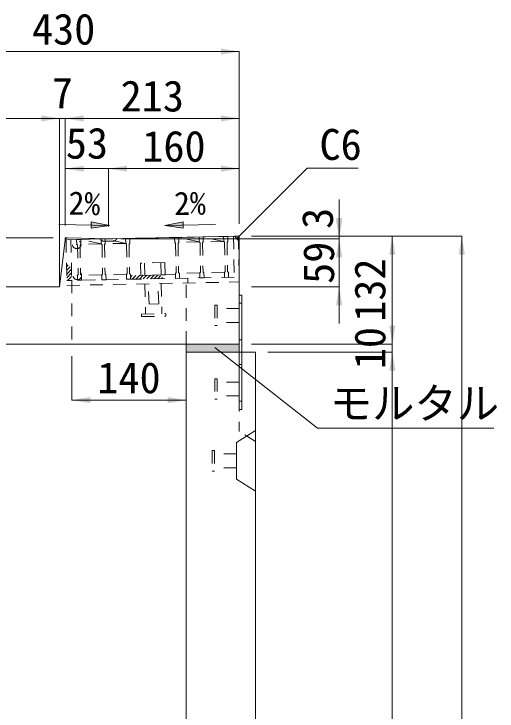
# Model space of a CAD drawing. Units: millimetres at full size; some dimension numbers follow another scale. Extents: x -3301 to 90699, y 107523 to 139162.
# Drawn here: x 20591 to 21183, y 111798 to 112652 of the extents above; entities that cross this region are included whole.
import ezdxf
from ezdxf.enums import TextEntityAlignment as Align

# ---------------------------------------------------------------- set-up
doc = ezdxf.new("R2010")
doc.units = ezdxf.units.MM
doc.header["$LTSCALE"] = 21
doc.header["$PDMODE"] = 32
doc.header["$PDSIZE"] = 10.5
doc.linetypes.add('USER1', pattern=[1.35, 0.75, -0.6])
for name, color, linetype, lineweight in [('0_2', 7, 'USER1', 9), ('寸法線', 7, 'Continuous', 9), ('引出線', 4, 'Continuous', 9), ('本体', 2, 'Continuous', 9), ('補助線', 8, 'Continuous', 13), ('ｲﾝｻｰﾄ', 3, 'USER1', 5), ('ｸﾞﾚｰﾁﾝｸﾞ', 7, 'USER1', 9)]:
    doc.layers.add(name, color=color, linetype=linetype, lineweight=lineweight)
doc.layers.add('ﾊｯﾁﾝｸﾞ', color=8, linetype='Continuous')
doc.styles.add('ＭＳ ゴシック', font='')
doc.styles.get('ＭＳ ゴシック').set_extended_font_data('MS Gothic')

# ---------------------------------------------------------------- blocks, each defined once
blk = doc.blocks.new('filled_arrow')
at = {"color": 0, "linetype": 'Continuous', "lineweight": -2}
blk.add_solid([(7.5, 1.25), (0, 0), (7.5, -1.25)], dxfattribs=at)

msp = doc.modelspace()

# ---------------------------------------------------------------- hatches: boundary and pattern name
at = {"layer": '引出線'}
for points in [[(20686.08, 112397.07), (20685.93, 112389.57), (20708.5, 112392.87)], [(20798.53, 112397.07), (20798.68, 112389.57), (20776.11, 112392.87)]]:
    msp.add_hatch(color=7, dxfattribs=at).paths.add_polyline_path(points)
at = {"layer": 'ｸﾞﾚｰﾁﾝｸﾞ'}
h = msp.add_hatch(dxfattribs=at)
h.set_pattern_fill('USER', color=256, style=0, pattern_type=2)
h.set_pattern_definition([(46.14576, (20131.14, 111997.79), (-2.28951, 2.19972), [75, -60])])
h.paths.add_polyline_path([(20655.2, 112375.33), (20661.2, 112375.45), (20662.2, 112325.46), (20656.2, 112325.34)])
h = msp.add_hatch(dxfattribs=at)
h.set_pattern_fill('USER', color=256, style=0, pattern_type=2)
h.set_pattern_definition([(46.14576, (20228.12, 111999.73), (-2.28951, 2.19972), [75, -60])])
h.paths.add_polyline_path([(20734.19, 112326.9), (20734.1, 112331.4), (20769.59, 112332.11), (20784.59, 112332.41), (20789.09, 112332.5), (20789.18, 112328), (20769.68, 112327.61)])
at = {"layer": 'ﾊｯﾁﾝｸﾞ'}
msp.add_hatch(color=256, dxfattribs=at).paths.add_polyline_path([(20802.31, 112247.57), (20802.31, 112237.57), (20867.31, 112237.57), (20867.31, 112247.57)])

# ---------------------------------------------------------------- linework, layer by layer
at = {"layer": '0_2'}
for p, q in [((20870.51, 112297.57), (20867.31, 112297.57)), ((20870.51, 112252.57), (20867.31, 112252.57)), ((20870.51, 112222.57), (20867.31, 112222.57)), ((20870.51, 112177.57), (20867.31, 112177.57))]:
    msp.add_line(p, q, dxfattribs=at)
at = {"layer": '0_2', "linetype": 'Continuous', "lineweight": 13}
msp.add_line((20802.31, 112237.57), (20802.31, 112247.57), dxfattribs=at)
at = {"layer": '0_2', "linetype": 'Continuous'}
msp.add_lwpolyline([(20867.31, 112167.57), (20867.31, 112307.57), (20870.51, 112307.57), (20870.51, 112167.57)], close=True, dxfattribs=at)
at = {"layer": '寸法線'}
for p, q in [((20437.31, 112605.66), (20867.31, 112605.66)), ((20867.31, 112394.57), (20867.31, 112605.66)), ((20437.31, 112523.78), (20647.31, 112523.78)), ((20602.31, 112523.78), (20699.32, 112523.78)), ((20647.31, 112332.57), (20647.31, 112523.78)), ((20647.31, 112332.57), (20647.31, 112523.78)), ((20654.32, 112392.57), (20654.32, 112523.78)), ((20654.32, 112523.78), (20867.31, 112523.78)), ((20654.32, 112392.57), (20654.32, 112523.78)), ((20867.31, 112394.57), (20867.31, 112523.78)), ((20654.32, 112462.27), (20752.3, 112462.27)), ((20654.32, 112392.57), (20654.32, 112462.27)), ((20707.3, 112391.37), (20707.3, 112462.27)), ((20707.3, 112462.27), (20867.31, 112462.27)), ((20707.3, 112391.37), (20707.3, 112462.27)), ((20867.31, 112394.57), (20867.31, 112462.27)), ((20989.54, 112331.37), (20989.54, 112424.57)), ((20989.54, 112272.57), (20989.54, 112421.37)), ((20639.32, 112377.57), (20147.2, 112377.57)), ((20722.3, 112376.37), (20989.54, 112376.37)), ((20722.3, 112376.37), (20989.54, 112376.37)), ((20882.31, 112379.57), (21054.67, 112379.57)), ((20882.31, 112379.57), (21139.77, 112379.57)), ((20882.31, 112379.57), (20989.54, 112379.57)), ((21054.67, 112379.57), (21054.67, 112247.57)), ((21139.77, 112379.57), (21139.77, 110887.57)), ((20882.31, 112317.57), (20989.54, 112317.57)), ((21054.67, 112192.57), (21054.67, 112292.57)), ((20882.31, 112247.57), (21054.67, 112247.57)), ((20882.31, 112247.57), (21054.67, 112247.57)), ((20902.31, 112237.57), (21054.67, 112237.57)), ((20902.31, 112237.57), (21054.67, 112237.57)), ((21054.67, 110887.57), (21054.67, 112237.57)), ((20662.31, 112232.57), (20662.31, 112178.88)), ((20802.31, 112232.57), (20802.31, 112178.88)), ((20662.31, 112178.88), (20802.31, 112178.88))]:
    msp.add_line(p, q, dxfattribs=at)
at = {"layer": '引出線', "color": 7}
for p, q in [((20646.4, 112394.11), (20708.5, 112392.87)), ((20838.22, 112394.11), (20776.11, 112392.87))]:
    msp.add_line(p, q, dxfattribs=at)
at = {"layer": '引出線'}
for points in [[(20864.31, 112376.65), (20950.55, 112462.89), (21012.66, 112462.89)], [(20837.22, 112243.25), (20963.15, 112144.57), (21178.97, 112144.57)]]:
    msp.add_lwpolyline(points, dxfattribs=at)
at = {"layer": '引出線', "color": 7, "lineweight": 13}
for points in [[(20686.08, 112397.07), (20685.93, 112389.57), (20708.5, 112392.87)], [(20798.53, 112397.07), (20798.68, 112389.57), (20776.11, 112392.87)]]:
    msp.add_lwpolyline(points, close=True, dxfattribs=at)
at = {"layer": '本体', "lineweight": 20}
for p, q in [((20654.01, 112374.86), (20647.31, 112317.57)), ((20657.05, 112377.51), (20707.3, 112376.37)), ((20707.3, 112376.37), (20861.31, 112379.45)), ((20867.31, 112373.57), (20861.31, 112379.45)), ((20867.31, 112373.57), (20867.31, 112247.57)), ((20443.31, 112317.57), (20647.31, 112317.57)), ((20867.31, 112247.57), (20437.31, 112247.57)), ((20802.31, 112237.57), (20802.31, 111708.1)), ((20887.31, 112237.57), (20802.31, 112237.57)), ((20887.31, 112237.57), (20887.31, 110887.57))]:
    msp.add_line(p, q, dxfattribs=at)
at = {"layer": '本体', "linetype": 'USER1'}
for p, q in [((20696.99, 112376.58), (20699.81, 112373.52)), ((20699.81, 112373.52), (20714.81, 112373.52)), ((20717.62, 112376.58), (20714.81, 112373.52)), ((20662.2, 112325.59), (20662.31, 112247.57)), ((20802.31, 112247.57), (20802.31, 112328.4)), ((20867.31, 112237.57), (20867.31, 112140.57)), ((20887.31, 112128.06), (20867.31, 112140.57))]:
    msp.add_line(p, q, dxfattribs=at)
at = {"layer": '本体'}
for p, q in [((20887.31, 112141.56), (20864.11, 112127.07)), ((20864.11, 112127.07), (20864.11, 112082.07)), ((20887.31, 112067.56), (20864.11, 112082.07))]:
    msp.add_line(p, q, dxfattribs=at)
at = {"layer": '本体', "lineweight": 20}
msp.add_arc((20656.99, 112374.51), 3, 88.70243, 173.33014, dxfattribs=at)
at = {"layer": '補助線'}
for p, q in [((20647.31, 112317.57), (20647.31, 112377.57)), ((20867.31, 112373.57), (20867.31, 112379.57))]:
    msp.add_line(p, q, dxfattribs=at)
at = {"layer": '補助線', "lineweight": 20}
for p, q in [((20654.32, 112377.57), (20654.01, 112374.86)), ((20654.32, 112377.57), (20657.05, 112377.51)), ((20861.31, 112379.45), (20867.31, 112379.57))]:
    msp.add_line(p, q, dxfattribs=at)
at = {"layer": 'ｲﾝｻｰﾄ'}
for p, q in [((20840.31, 112295.07), (20837.31, 112295.07)), ((20837.31, 112295.07), (20837.31, 112270.07)), ((20840.31, 112295.07), (20840.31, 112270.07)), ((20867.31, 112291.07), (20840.31, 112291.07)), ((20867.31, 112291.07), (20867.31, 112274.07)), ((20840.31, 112270.07), (20837.31, 112270.07)), ((20867.31, 112274.07), (20840.31, 112274.07)), ((20837.3, 112205.07), (20837.3, 112180.07)), ((20840.31, 112205.07), (20837.3, 112205.07)), ((20840.31, 112205.07), (20840.31, 112180.07)), ((20867.31, 112201.07), (20840.31, 112201.07)), ((20867.31, 112184.07), (20840.31, 112184.07)), ((20840.31, 112180.07), (20837.3, 112180.07)), ((20834.1, 112117.07), (20834.1, 112092.07)), ((20837.1, 112117.07), (20834.1, 112117.07)), ((20837.1, 112117.07), (20837.1, 112092.07)), ((20864.11, 112113.07), (20837.1, 112113.07)), ((20837.1, 112092.07), (20834.1, 112092.07)), ((20864.11, 112096.07), (20837.1, 112096.07))]:
    msp.add_line(p, q, dxfattribs=at)
at = {"layer": 'ｸﾞﾚｰﾁﾝｸﾞ'}
for p, q in [((20655.2, 112375.33), (20866.16, 112379.55)), ((20655.2, 112375.33), (20656.32, 112319.34)), ((20661.2, 112375.45), (20662.2, 112325.46)), ((20668.2, 112375.59), (20853.16, 112379.29)), ((20673.2, 112375.69), (20668.2, 112375.59)), ((20673.2, 112375.69), (20668.2, 112375.59)), ((20673.2, 112375.69), (20668.2, 112375.59)), ((20668.32, 112369.59), (20668.2, 112375.59)), ((20668.2, 112375.59), (20668.32, 112369.59)), ((20668.2, 112375.59), (20668.32, 112369.59)), ((20668.2, 112375.59), (20668.32, 112369.59)), ((20668.2, 112375.59), (20668.32, 112369.59)), ((20668.2, 112375.59), (20668.32, 112369.59)), ((20668.2, 112375.59), (20668.32, 112369.59)), ((20698.32, 112370.19), (20673.2, 112375.69)), ((20673.2, 112375.69), (20673.32, 112369.69)), ((20673.2, 112375.69), (20673.32, 112369.69)), ((20673.2, 112375.69), (20673.32, 112369.69)), ((20703.19, 112376.29), (20698.2, 112376.19)), ((20703.19, 112376.29), (20698.2, 112376.19)), ((20703.19, 112376.29), (20698.2, 112376.19)), ((20698.2, 112376.19), (20698.32, 112370.19)), ((20698.2, 112376.19), (20698.32, 112370.19)), ((20698.2, 112376.19), (20698.32, 112370.19)), ((20728.31, 112370.79), (20703.19, 112376.29)), ((20703.19, 112376.29), (20703.31, 112370.29)), ((20703.19, 112376.29), (20703.31, 112370.29)), ((20703.19, 112376.29), (20703.31, 112370.29)), ((20733.19, 112376.89), (20728.19, 112376.79)), ((20733.19, 112376.89), (20728.19, 112376.79)), ((20733.19, 112376.89), (20728.19, 112376.79)), ((20728.19, 112376.79), (20728.31, 112370.79)), ((20728.19, 112376.79), (20728.31, 112370.79)), ((20728.19, 112376.79), (20728.31, 112370.79)), ((20733.19, 112376.89), (20733.31, 112370.89)), ((20733.19, 112376.89), (20733.31, 112370.89)), ((20733.19, 112376.89), (20733.31, 112370.89)), ((20788.18, 112377.99), (20788.3, 112371.99)), ((20788.18, 112377.99), (20788.3, 112371.99)), ((20788.18, 112377.99), (20788.3, 112371.99)), ((20788.3, 112371.99), (20789.32, 112371.01)), ((20788.3, 112371.99), (20789.32, 112371.01)), ((20788.3, 112371.99), (20789.32, 112371.01)), ((20793.3, 112372.09), (20792.32, 112371.07)), ((20793.3, 112372.09), (20792.32, 112371.07)), ((20793.3, 112372.09), (20792.32, 112371.07)), ((20793.18, 112378.09), (20793.3, 112372.09)), ((20793.18, 112378.09), (20793.3, 112372.09)), ((20793.18, 112378.09), (20793.3, 112372.09)), ((20818.29, 112372.59), (20793.18, 112378.09)), ((20818.29, 112372.59), (20793.3, 112372.09)), ((20818.17, 112378.59), (20818.29, 112372.59)), ((20818.17, 112378.59), (20818.29, 112372.59)), ((20818.17, 112378.59), (20818.29, 112372.59)), ((20818.29, 112372.59), (20819.31, 112371.61)), ((20818.29, 112372.59), (20819.31, 112371.61)), ((20818.29, 112372.59), (20819.31, 112371.61)), ((20819.31, 112371.61), (20820.03, 112335.62)), ((20819.31, 112371.61), (20820.03, 112335.62)), ((20819.31, 112371.61), (20820.03, 112335.62)), ((20823.29, 112372.69), (20822.31, 112371.67)), ((20823.29, 112372.69), (20822.31, 112371.67)), ((20823.29, 112372.69), (20822.31, 112371.67)), ((20822.31, 112371.67), (20823.03, 112335.68)), ((20822.31, 112371.67), (20823.03, 112335.68)), ((20822.31, 112371.67), (20823.03, 112335.68)), ((20823.17, 112378.69), (20823.29, 112372.69)), ((20823.17, 112378.69), (20823.29, 112372.69)), ((20823.17, 112378.69), (20823.29, 112372.69)), ((20848.29, 112373.19), (20823.17, 112378.69)), ((20848.29, 112373.19), (20823.29, 112372.69)), ((20853.16, 112379.29), (20848.17, 112379.19)), ((20853.16, 112379.29), (20848.17, 112379.19)), ((20853.16, 112379.29), (20848.17, 112379.19)), ((20848.17, 112379.19), (20848.29, 112373.19)), ((20848.17, 112379.19), (20848.29, 112373.19)), ((20848.17, 112379.19), (20848.29, 112373.19)), ((20848.29, 112373.19), (20849.31, 112372.21)), ((20848.29, 112373.19), (20849.31, 112372.21)), ((20848.29, 112373.19), (20849.31, 112372.21)), ((20849.31, 112372.21), (20850.03, 112336.22)), ((20849.31, 112372.21), (20850.03, 112336.22)), ((20849.31, 112372.21), (20850.03, 112336.22)), ((20853.28, 112373.29), (20852.3, 112372.27)), ((20853.28, 112373.29), (20852.3, 112372.27)), ((20853.28, 112373.29), (20852.3, 112372.27)), ((20852.3, 112372.27), (20853.02, 112336.28)), ((20852.3, 112372.27), (20853.02, 112336.28)), ((20852.3, 112372.27), (20853.02, 112336.28)), ((20853.16, 112379.29), (20853.28, 112373.29)), ((20853.16, 112379.29), (20853.28, 112373.29)), ((20853.16, 112379.29), (20853.28, 112373.29)), ((20860.16, 112379.43), (20861.16, 112329.44)), ((20866.16, 112379.55), (20867.28, 112323.56)), ((20668.32, 112369.59), (20669.34, 112368.61)), ((20668.32, 112369.59), (20669.34, 112368.61)), ((20668.32, 112369.59), (20669.34, 112368.61)), ((20669.34, 112368.61), (20670.06, 112332.62)), ((20669.34, 112368.61), (20670.06, 112332.62)), ((20669.34, 112368.61), (20670.06, 112332.62)), ((20673.32, 112369.69), (20672.34, 112368.67)), ((20673.32, 112369.69), (20672.34, 112368.67)), ((20673.32, 112369.69), (20672.34, 112368.67)), ((20672.34, 112368.67), (20673.06, 112332.68)), ((20672.34, 112368.67), (20673.06, 112332.68)), ((20672.34, 112368.67), (20673.06, 112332.68)), ((20698.32, 112370.19), (20673.32, 112369.69)), ((20698.32, 112370.19), (20699.34, 112369.21)), ((20698.32, 112370.19), (20699.34, 112369.21)), ((20698.32, 112370.19), (20699.34, 112369.21)), ((20699.34, 112369.21), (20700.06, 112333.22)), ((20699.34, 112369.21), (20700.06, 112333.22)), ((20699.34, 112369.21), (20700.06, 112333.22)), ((20703.31, 112370.29), (20702.33, 112369.27)), ((20703.31, 112370.29), (20702.33, 112369.27)), ((20703.31, 112370.29), (20702.33, 112369.27)), ((20702.33, 112369.27), (20703.05, 112333.28)), ((20702.33, 112369.27), (20703.05, 112333.28)), ((20702.33, 112369.27), (20703.05, 112333.28)), ((20728.31, 112370.79), (20703.31, 112370.29)), ((20728.31, 112370.79), (20729.33, 112369.81)), ((20728.31, 112370.79), (20729.33, 112369.81)), ((20728.31, 112370.79), (20729.33, 112369.81)), ((20729.33, 112369.81), (20730.05, 112333.82)), ((20729.33, 112369.81), (20730.05, 112333.82)), ((20729.33, 112369.81), (20730.05, 112333.82)), ((20733.31, 112370.89), (20732.33, 112369.87)), ((20733.31, 112370.89), (20732.33, 112369.87)), ((20733.31, 112370.89), (20732.33, 112369.87)), ((20732.33, 112369.87), (20733.05, 112333.88)), ((20732.33, 112369.87), (20733.05, 112333.88)), ((20732.33, 112369.87), (20733.05, 112333.88)), ((20789.32, 112371.01), (20790.04, 112335.02)), ((20789.32, 112371.01), (20790.04, 112335.02)), ((20789.32, 112371.01), (20790.04, 112335.02)), ((20792.32, 112371.07), (20793.04, 112335.08)), ((20792.32, 112371.07), (20793.04, 112335.08)), ((20792.32, 112371.07), (20793.04, 112335.08)), ((20776.29, 112347.24), (20746.3, 112346.64)), ((20746.3, 112346.64), (20746.6, 112331.65)), ((20751.3, 112346.74), (20751.59, 112331.75)), ((20771.29, 112347.14), (20771.59, 112332.15)), ((20776.29, 112347.24), (20776.59, 112332.25)), ((20861.16, 112329.44), (20656.2, 112325.34)), ((20669.08, 112331.6), (20670.06, 112332.62)), ((20669.08, 112331.6), (20670.06, 112332.62)), ((20669.08, 112331.6), (20670.06, 112332.62)), ((20669.2, 112325.6), (20669.08, 112331.6)), ((20669.2, 112325.6), (20669.08, 112331.6)), ((20669.2, 112325.6), (20669.08, 112331.6)), ((20669.2, 112325.6), (20669.08, 112331.6)), ((20669.2, 112325.6), (20669.08, 112331.6)), ((20669.2, 112325.6), (20669.08, 112331.6)), ((20674.08, 112331.7), (20673.06, 112332.68)), ((20674.08, 112331.7), (20673.06, 112332.68)), ((20674.08, 112331.7), (20673.06, 112332.68)), ((20699.08, 112332.2), (20674.08, 112331.7)), ((20674.2, 112325.7), (20674.08, 112331.7)), ((20674.2, 112325.7), (20674.08, 112331.7)), ((20674.2, 112325.7), (20674.08, 112331.7)), ((20699.08, 112332.2), (20700.06, 112333.22)), ((20699.08, 112332.2), (20700.06, 112333.22)), ((20699.08, 112332.2), (20700.06, 112333.22)), ((20699.2, 112326.2), (20699.08, 112332.2)), ((20699.2, 112326.2), (20699.08, 112332.2)), ((20699.2, 112326.2), (20699.08, 112332.2)), ((20704.07, 112332.3), (20703.05, 112333.28)), ((20704.07, 112332.3), (20703.05, 112333.28)), ((20704.07, 112332.3), (20703.05, 112333.28)), ((20729.07, 112332.8), (20704.07, 112332.3)), ((20704.19, 112326.3), (20704.07, 112332.3)), ((20704.19, 112326.3), (20704.07, 112332.3)), ((20704.19, 112326.3), (20704.07, 112332.3)), ((20729.07, 112332.8), (20730.05, 112333.82)), ((20729.07, 112332.8), (20730.05, 112333.82)), ((20729.07, 112332.8), (20730.05, 112333.82)), ((20729.19, 112326.8), (20729.07, 112332.8)), ((20729.19, 112326.8), (20729.07, 112332.8)), ((20729.19, 112326.8), (20729.07, 112332.8)), ((20734.07, 112332.9), (20733.05, 112333.88)), ((20734.07, 112332.9), (20733.05, 112333.88)), ((20734.07, 112332.9), (20733.05, 112333.88)), ((20734.19, 112326.9), (20734.07, 112332.9)), ((20734.19, 112326.9), (20734.07, 112332.9)), ((20734.19, 112326.9), (20734.07, 112332.9)), ((20789.09, 112332.5), (20734.1, 112331.4)), ((20776.59, 112332.25), (20746.6, 112331.65)), ((20789.06, 112334), (20790.04, 112335.02)), ((20789.06, 112334), (20790.04, 112335.02)), ((20789.06, 112334), (20790.04, 112335.02)), ((20789.18, 112328), (20789.06, 112334)), ((20789.18, 112328), (20789.06, 112334)), ((20789.18, 112328), (20789.06, 112334)), ((20794.06, 112334.1), (20793.04, 112335.08)), ((20794.06, 112334.1), (20793.04, 112335.08)), ((20794.06, 112334.1), (20793.04, 112335.08)), ((20819.05, 112334.6), (20794.06, 112334.1)), ((20794.18, 112328.1), (20794.06, 112334.1)), ((20794.18, 112328.1), (20794.06, 112334.1)), ((20794.18, 112328.1), (20794.06, 112334.1)), ((20819.05, 112334.6), (20820.03, 112335.62)), ((20819.05, 112334.6), (20820.03, 112335.62)), ((20819.05, 112334.6), (20820.03, 112335.62)), ((20819.17, 112328.6), (20819.05, 112334.6)), ((20819.17, 112328.6), (20819.05, 112334.6)), ((20819.17, 112328.6), (20819.05, 112334.6)), ((20824.17, 112328.7), (20819.17, 112328.6)), ((20824.17, 112328.7), (20819.17, 112328.6)), ((20824.17, 112328.7), (20819.17, 112328.6)), ((20824.05, 112334.7), (20823.03, 112335.68)), ((20824.05, 112334.7), (20823.03, 112335.68)), ((20824.05, 112334.7), (20823.03, 112335.68)), ((20849.05, 112335.2), (20824.05, 112334.7)), ((20824.17, 112328.7), (20824.05, 112334.7)), ((20824.17, 112328.7), (20824.05, 112334.7)), ((20824.17, 112328.7), (20824.05, 112334.7)), ((20849.05, 112335.2), (20850.03, 112336.22)), ((20849.05, 112335.2), (20850.03, 112336.22)), ((20849.05, 112335.2), (20850.03, 112336.22)), ((20849.17, 112329.2), (20849.05, 112335.2)), ((20849.17, 112329.2), (20849.05, 112335.2)), ((20849.17, 112329.2), (20849.05, 112335.2)), ((20854.16, 112329.3), (20849.17, 112329.2)), ((20854.16, 112329.3), (20849.17, 112329.2)), ((20854.16, 112329.3), (20849.17, 112329.2)), ((20854.04, 112335.3), (20853.02, 112336.28)), ((20854.04, 112335.3), (20853.02, 112336.28)), ((20854.04, 112335.3), (20853.02, 112336.28)), ((20854.16, 112329.3), (20854.04, 112335.3)), ((20854.16, 112329.3), (20854.04, 112335.3)), ((20854.16, 112329.3), (20854.04, 112335.3)), ((20656.32, 112319.34), (20867.28, 112323.56)), ((20674.2, 112325.7), (20669.2, 112325.6)), ((20674.2, 112325.7), (20669.2, 112325.6)), ((20674.2, 112325.7), (20669.2, 112325.6)), ((20704.19, 112326.3), (20699.2, 112326.2)), ((20704.19, 112326.3), (20699.2, 112326.2)), ((20704.19, 112326.3), (20699.2, 112326.2)), ((20734.19, 112326.9), (20729.19, 112326.8)), ((20734.19, 112326.9), (20729.19, 112326.8)), ((20734.19, 112326.9), (20729.19, 112326.8)), ((20751.8, 112321.25), (20752.54, 112284.26)), ((20756.81, 112296.23), (20755.81, 112321.21)), ((20768.8, 112296.71), (20767.8, 112321.69)), ((20771.8, 112321.65), (20772.54, 112284.66)), ((20794.18, 112328.1), (20789.18, 112328)), ((20794.18, 112328.1), (20789.18, 112328)), ((20794.18, 112328.1), (20789.18, 112328)), ((20804.17, 112328.3), (20804.29, 112322.3)), ((20867.28, 112323.56), (20867.18, 112328.56)), ((20768.8, 112296.71), (20756.81, 112296.23)), ((20747.55, 112284.16), (20777.54, 112284.76)), ((20747.61, 112281.16), (20747.55, 112284.16)), ((20747.61, 112281.16), (20777.6, 112281.76)), ((20777.6, 112281.76), (20777.54, 112284.76))]:
    msp.add_line(p, q, dxfattribs=at)
for p in [(20668.32, 112369.59), (20669.08, 112331.6)]:
    msp.add_point(p, dxfattribs=at)

# ---------------------------------------------------------------- block references
at = {"layer": '寸法線', "xscale": 3, "yscale": 3}
for p, rotation in [((20867.31, 112605.66), 180), ((20647.31, 112523.78), 180), ((20647.31, 112523.78), 180), ((20867.31, 112523.78), 180), ((20867.31, 112462.27), 180), ((20989.54, 112379.57), 90), ((20989.54, 112376.37), 90), ((20989.54, 112376.37), 270), ((21054.67, 112379.57), 270), ((21139.77, 112379.57), 270), ((20989.54, 112317.57), 270), ((21054.67, 112247.57), 90), ((21054.67, 112247.57), 90), ((21054.67, 112237.57), 270), ((21054.67, 112237.57), 270), ((20802.31, 112178.88), 180)]:
    msp.add_blockref('filled_arrow', p, dxfattribs=dict(at, rotation=rotation))
for p in [(20654.32, 112523.78), (20654.32, 112523.78), (20654.32, 112462.27), (20707.3, 112462.27), (20707.3, 112462.27), (20662.31, 112178.88)]:
    msp.add_blockref('filled_arrow', p, dxfattribs=at)
at = {"layer": '引出線', "xscale": 0.075, "yscale": 0.075}
for p, rotation in [((20864.31, 112376.65), 45), ((20837.22, 112243.25), 321.9)]:
    msp.add_blockref('filled_arrow', p, dxfattribs=dict(at, rotation=rotation))

# ---------------------------------------------------------------- texts
at = {"layer": '寸法線', "style": 'ＭＳ ゴシック'}
for s, p in [('430', (20652.31, 112633.16)), ('7', (20650.82, 112555.03)), ('213', (20760.82, 112551.28)), ('53', (20680.81, 112493.52)), ('160', (20787.31, 112489.77)), ('140', (20732.31, 112206.38))]:
    msp.add_text(s, height=37.98, dxfattribs=at).set_placement(p, align=Align.MIDDLE_CENTER)
for s, height, rotation, p in [('2%', 28.48, 359, (20677.73, 112419.99)), ('2%', 28.48, 1, (20806.89, 112419.99)), ('3', 37.98, 90, (20963, 112401.45)), ('59', 37.98, 90, (20964.42, 112347.04)), ('132', 37.98, 90, (21027.17, 112313.57)), ('10', 37.98, 90, (21027.17, 112242.57))]:
    msp.add_text(s, height=height, rotation=rotation, dxfattribs=at).set_placement(p, align=Align.MIDDLE_CENTER)
at = {"layer": '引出線', "style": 'ＭＳ ゴシック'}
for s, p in [('C6', (20965.55, 112510.89)), ('モルタル', (20978.15, 112193.99))]:
    msp.add_text(s, height=37.98, dxfattribs=at).set_placement(p, align=Align.TOP_LEFT)

doc.saveas('drawing.dxf')
